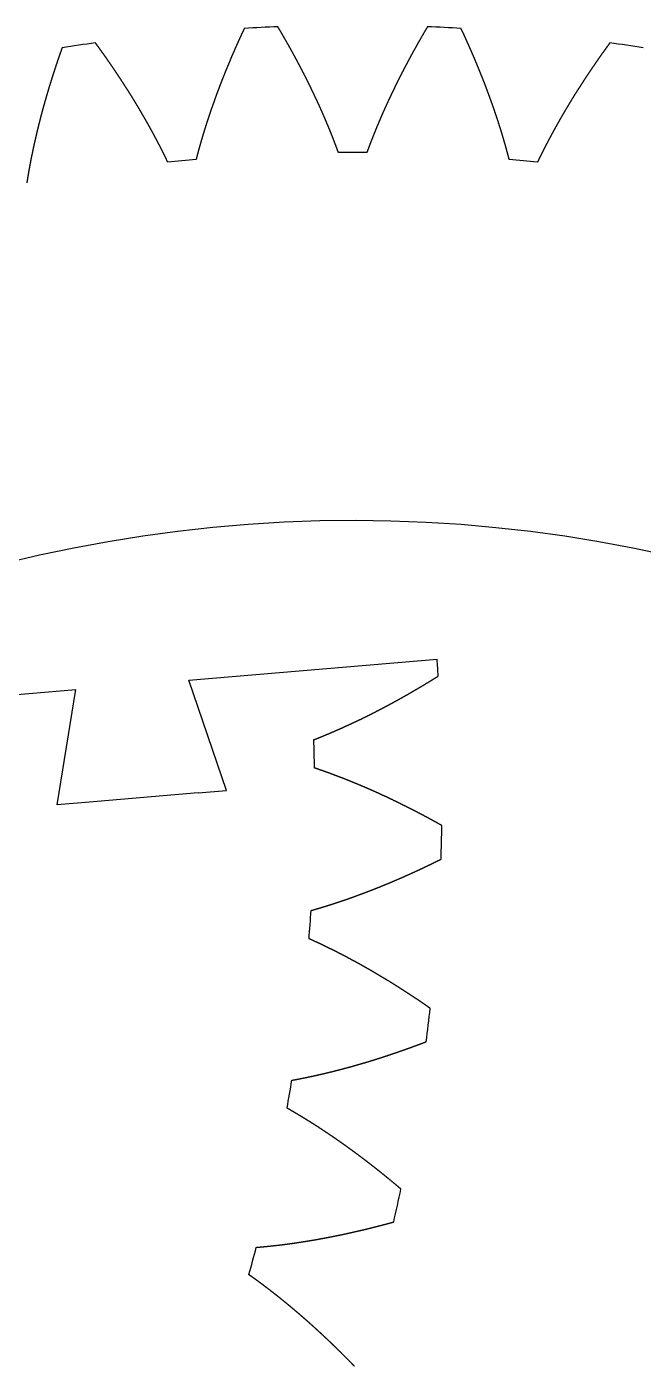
# Model space of a CAD drawing. Header units: millimetres. Extents: x 152 to 351, y -137 to 85.
# Drawn here: x 273.13 to 294.92, y 37.75 to 85.1 of the extents above; entities that cross this region are included whole.
import ezdxf

# ---------------------------------------------------------------- set-up
doc = ezdxf.new("R2010")
doc.units = ezdxf.units.MM
doc.header["$MEASUREMENT"] = 0

msp = doc.modelspace()

# ---------------------------------------------------------------- linework, layer by layer
at = {"linetype": 'Continuous'}
for p, q in [((278.856, 62.006), (287.635, 62.743)), ((270.884, 61.336), (274.87, 61.671)), ((274.209, 57.601), (274.87, 61.671)), ((280.187, 58.104), (278.856, 62.006)), ((279.191, 58.02), (275.205, 57.685)), ((279.191, 58.02), (280.187, 58.104)), ((275.205, 57.685), (274.209, 57.601))]:
    msp.add_line(p, q, dxfattribs=at)
for centre, radius, start, end in [((284.651, 18.155), 67, 92.26079, 93.27768), ((284.651, 18.155), 67, 92.26079, 93.27768), ((284.651, 18.155), 67, 86.72233, 87.73921), ((284.651, 18.155), 67, 86.72233, 87.73921), ((284.651, 18.155), 67, 97.79925, 98.81614), ((284.651, 18.155), 67, 97.79925, 98.81614), ((284.651, 18.155), 67, 81.18386, 82.20075), ((284.651, 18.155), 67, 81.18386, 82.20075), ((284.651, 18.155), 62.5, 89.54159, 90.45841), ((284.651, 18.155), 62.5, 89.54159, 90.45841), ((284.651, 18.155), 62.5, 95.08006, 95.99687), ((284.651, 18.155), 62.5, 95.08006, 95.99687), ((284.651, 18.155), 62.5, 84.00313, 84.91995), ((284.651, 18.155), 62.5, 84.00313, 84.91995), ((284.651, 17.395), 50.25, 4.8012, 180.7351), ((284.651, 17.395), 50.25, 4.8012, 180.7351), ((220.811, 57.89), 67, 3.6454, 4.15385), ((220.811, 57.89), 67, 3.6454, 4.15385), ((220.811, 57.89), 62.5, 0.92621, 1.84302), ((220.811, 57.89), 62.5, 0.92621, 1.84302), ((220.811, 57.89), 67, 358.10694, 359.12383), ((220.811, 57.89), 67, 358.10694, 359.12383), ((220.811, 57.89), 62.5, 355.38775, 356.30456), ((220.811, 57.89), 62.5, 355.38775, 356.30456), ((220.811, 57.89), 67, 352.56848, 353.58537), ((220.811, 57.89), 67, 352.56848, 353.58537), ((220.811, 57.89), 62.5, 349.84929, 350.7661), ((220.811, 57.89), 62.5, 349.84929, 350.7661), ((220.811, 57.89), 67, 347.03002, 348.04691), ((220.811, 57.89), 67, 347.03002, 348.04691), ((220.811, 57.89), 62.5, 344.31082, 345.22764), ((220.811, 57.89), 62.5, 344.31082, 345.22764)]:
    msp.add_arc(centre, radius, start, end)
for points in [[(280.82, 85.045), (280.81, 85.025), (280.791, 84.984), (280.763, 84.923), (280.725, 84.842), (280.678, 84.74), (280.632, 84.638), (280.586, 84.536), (280.54, 84.434), (280.495, 84.332), (280.45, 84.229), (280.406, 84.127), (280.362, 84.025), (280.319, 83.922), (280.276, 83.82), (280.233, 83.717), (280.191, 83.615), (280.149, 83.512), (280.108, 83.409), (280.067, 83.307), (280.027, 83.204), (279.987, 83.101), (279.947, 82.998), (279.908, 82.895), (279.87, 82.792), (279.832, 82.689), (279.794, 82.586), (279.757, 82.483), (279.72, 82.379), (279.684, 82.276), (279.648, 82.173), (279.613, 82.069), (279.578, 81.966), (279.543, 81.862), (279.51, 81.759), (279.476, 81.655), (279.443, 81.552), (279.411, 81.448), (279.379, 81.344), (279.348, 81.241), (279.317, 81.137), (279.287, 81.033), (279.257, 80.929), (279.228, 80.825), (279.199, 80.721), (279.171, 80.617), (279.149, 80.534), (279.132, 80.472), (279.122, 80.43), (279.116, 80.409)], [(280.82, 85.045), (280.81, 85.025), (280.791, 84.984), (280.763, 84.923), (280.725, 84.842), (280.678, 84.74), (280.632, 84.638), (280.586, 84.536), (280.54, 84.434), (280.495, 84.332), (280.45, 84.229), (280.406, 84.127), (280.362, 84.025), (280.319, 83.922), (280.276, 83.82), (280.233, 83.717), (280.191, 83.615), (280.149, 83.512), (280.108, 83.409), (280.067, 83.307), (280.027, 83.204), (279.987, 83.101), (279.947, 82.998), (279.908, 82.895), (279.87, 82.792), (279.832, 82.689), (279.794, 82.586), (279.757, 82.483), (279.72, 82.379), (279.684, 82.276), (279.648, 82.173), (279.613, 82.069), (279.578, 81.966), (279.543, 81.862), (279.51, 81.759), (279.476, 81.655), (279.443, 81.552), (279.411, 81.448), (279.379, 81.344), (279.348, 81.241), (279.317, 81.137), (279.287, 81.033), (279.257, 80.929), (279.228, 80.825), (279.199, 80.721), (279.171, 80.617), (279.149, 80.534), (279.132, 80.472), (279.122, 80.43), (279.116, 80.409)], [(284.151, 80.653), (284.143, 80.673), (284.128, 80.714), (284.106, 80.774), (284.076, 80.855), (284.038, 80.955), (284, 81.056), (283.96, 81.157), (283.921, 81.257), (283.881, 81.358), (283.84, 81.458), (283.799, 81.558), (283.757, 81.658), (283.715, 81.758), (283.672, 81.858), (283.629, 81.958), (283.585, 82.058), (283.541, 82.157), (283.496, 82.257), (283.451, 82.357), (283.406, 82.456), (283.36, 82.555), (283.313, 82.655), (283.266, 82.754), (283.219, 82.853), (283.171, 82.952), (283.122, 83.05), (283.073, 83.149), (283.024, 83.248), (282.975, 83.346), (282.924, 83.445), (282.874, 83.543), (282.823, 83.641), (282.771, 83.74), (282.72, 83.838), (282.667, 83.936), (282.615, 84.033), (282.561, 84.131), (282.508, 84.229), (282.454, 84.326), (282.4, 84.424), (282.345, 84.521), (282.29, 84.618), (282.234, 84.715), (282.178, 84.812), (282.122, 84.909), (282.076, 84.987), (282.042, 85.045), (282.019, 85.084), (282.008, 85.103)], [(284.151, 80.653), (284.143, 80.673), (284.128, 80.714), (284.106, 80.774), (284.076, 80.855), (284.038, 80.955), (284, 81.056), (283.96, 81.157), (283.921, 81.257), (283.881, 81.358), (283.84, 81.458), (283.799, 81.558), (283.757, 81.658), (283.715, 81.758), (283.672, 81.858), (283.629, 81.958), (283.585, 82.058), (283.541, 82.157), (283.496, 82.257), (283.451, 82.357), (283.406, 82.456), (283.36, 82.555), (283.313, 82.655), (283.266, 82.754), (283.219, 82.853), (283.171, 82.952), (283.122, 83.05), (283.073, 83.149), (283.024, 83.248), (282.975, 83.346), (282.924, 83.445), (282.874, 83.543), (282.823, 83.641), (282.771, 83.74), (282.72, 83.838), (282.667, 83.936), (282.615, 84.033), (282.561, 84.131), (282.508, 84.229), (282.454, 84.326), (282.4, 84.424), (282.345, 84.521), (282.29, 84.618), (282.234, 84.715), (282.178, 84.812), (282.122, 84.909), (282.076, 84.987), (282.042, 85.045), (282.019, 85.084), (282.008, 85.103)], [(287.294, 85.103), (287.282, 85.084), (287.259, 85.045), (287.225, 84.987), (287.179, 84.909), (287.123, 84.812), (287.067, 84.715), (287.011, 84.618), (286.956, 84.521), (286.902, 84.424), (286.847, 84.326), (286.793, 84.229), (286.74, 84.131), (286.687, 84.033), (286.634, 83.936), (286.582, 83.838), (286.53, 83.74), (286.478, 83.641), (286.427, 83.543), (286.377, 83.445), (286.327, 83.346), (286.277, 83.248), (286.228, 83.149), (286.179, 83.05), (286.13, 82.952), (286.083, 82.853), (286.035, 82.754), (285.988, 82.655), (285.942, 82.555), (285.896, 82.456), (285.85, 82.357), (285.805, 82.257), (285.76, 82.157), (285.716, 82.058), (285.672, 81.958), (285.629, 81.858), (285.586, 81.758), (285.544, 81.658), (285.502, 81.558), (285.461, 81.458), (285.421, 81.358), (285.38, 81.257), (285.341, 81.157), (285.302, 81.056), (285.263, 80.955), (285.225, 80.855), (285.195, 80.774), (285.173, 80.714), (285.158, 80.673), (285.151, 80.653)], [(287.294, 85.103), (287.282, 85.084), (287.259, 85.045), (287.225, 84.987), (287.179, 84.909), (287.123, 84.812), (287.067, 84.715), (287.011, 84.618), (286.956, 84.521), (286.902, 84.424), (286.847, 84.326), (286.793, 84.229), (286.74, 84.131), (286.687, 84.033), (286.634, 83.936), (286.582, 83.838), (286.53, 83.74), (286.478, 83.641), (286.427, 83.543), (286.377, 83.445), (286.327, 83.346), (286.277, 83.248), (286.228, 83.149), (286.179, 83.05), (286.13, 82.952), (286.083, 82.853), (286.035, 82.754), (285.988, 82.655), (285.942, 82.555), (285.896, 82.456), (285.85, 82.357), (285.805, 82.257), (285.76, 82.157), (285.716, 82.058), (285.672, 81.958), (285.629, 81.858), (285.586, 81.758), (285.544, 81.658), (285.502, 81.558), (285.461, 81.458), (285.421, 81.358), (285.38, 81.257), (285.341, 81.157), (285.302, 81.056), (285.263, 80.955), (285.225, 80.855), (285.195, 80.774), (285.173, 80.714), (285.158, 80.673), (285.151, 80.653)], [(290.185, 80.409), (290.179, 80.43), (290.169, 80.472), (290.152, 80.534), (290.13, 80.617), (290.102, 80.721), (290.073, 80.825), (290.044, 80.929), (290.014, 81.033), (289.984, 81.137), (289.953, 81.241), (289.922, 81.344), (289.89, 81.448), (289.858, 81.552), (289.825, 81.655), (289.791, 81.759), (289.758, 81.862), (289.723, 81.966), (289.688, 82.069), (289.653, 82.173), (289.617, 82.276), (289.581, 82.379), (289.544, 82.483), (289.507, 82.586), (289.469, 82.689), (289.431, 82.792), (289.393, 82.895), (289.354, 82.998), (289.314, 83.101), (289.274, 83.204), (289.234, 83.307), (289.193, 83.409), (289.152, 83.512), (289.11, 83.615), (289.068, 83.717), (289.025, 83.82), (288.982, 83.922), (288.939, 84.025), (288.895, 84.127), (288.851, 84.229), (288.806, 84.332), (288.761, 84.434), (288.715, 84.536), (288.669, 84.638), (288.623, 84.74), (288.576, 84.842), (288.538, 84.923), (288.51, 84.984), (288.491, 85.025), (288.481, 85.045)], [(290.185, 80.409), (290.179, 80.43), (290.169, 80.472), (290.152, 80.534), (290.13, 80.617), (290.102, 80.721), (290.073, 80.825), (290.044, 80.929), (290.014, 81.033), (289.984, 81.137), (289.953, 81.241), (289.922, 81.344), (289.89, 81.448), (289.858, 81.552), (289.825, 81.655), (289.791, 81.759), (289.758, 81.862), (289.723, 81.966), (289.688, 82.069), (289.653, 82.173), (289.617, 82.276), (289.581, 82.379), (289.544, 82.483), (289.507, 82.586), (289.469, 82.689), (289.431, 82.792), (289.393, 82.895), (289.354, 82.998), (289.314, 83.101), (289.274, 83.204), (289.234, 83.307), (289.193, 83.409), (289.152, 83.512), (289.11, 83.615), (289.068, 83.717), (289.025, 83.82), (288.982, 83.922), (288.939, 84.025), (288.895, 84.127), (288.851, 84.229), (288.806, 84.332), (288.761, 84.434), (288.715, 84.536), (288.669, 84.638), (288.623, 84.74), (288.576, 84.842), (288.538, 84.923), (288.51, 84.984), (288.491, 85.025), (288.481, 85.045)], [(274.382, 84.363), (274.374, 84.342), (274.359, 84.3), (274.337, 84.236), (274.307, 84.152), (274.27, 84.046), (274.234, 83.94), (274.198, 83.834), (274.163, 83.728), (274.128, 83.622), (274.093, 83.516), (274.059, 83.41), (274.025, 83.303), (273.992, 83.197), (273.959, 83.091), (273.926, 82.985), (273.894, 82.879), (273.863, 82.773), (273.831, 82.666), (273.801, 82.56), (273.77, 82.454), (273.741, 82.348), (273.711, 82.241), (273.682, 82.135), (273.654, 82.029), (273.626, 81.923), (273.598, 81.816), (273.571, 81.71), (273.545, 81.604), (273.518, 81.497), (273.493, 81.391), (273.468, 81.285), (273.443, 81.178), (273.419, 81.072), (273.395, 80.966), (273.372, 80.859), (273.349, 80.753), (273.327, 80.647), (273.305, 80.541), (273.284, 80.434), (273.263, 80.328), (273.243, 80.222), (273.224, 80.116), (273.204, 80.009), (273.186, 79.903), (273.168, 79.797), (273.154, 79.712), (273.144, 79.648), (273.137, 79.606), (273.134, 79.585)], [(274.382, 84.363), (274.374, 84.342), (274.359, 84.3), (274.337, 84.236), (274.307, 84.152), (274.27, 84.046), (274.234, 83.94), (274.198, 83.834), (274.163, 83.728), (274.128, 83.622), (274.093, 83.516), (274.059, 83.41), (274.025, 83.303), (273.992, 83.197), (273.959, 83.091), (273.926, 82.985), (273.894, 82.879), (273.863, 82.773), (273.831, 82.666), (273.801, 82.56), (273.77, 82.454), (273.741, 82.348), (273.711, 82.241), (273.682, 82.135), (273.654, 82.029), (273.626, 81.923), (273.598, 81.816), (273.571, 81.71), (273.545, 81.604), (273.518, 81.497), (273.493, 81.391), (273.468, 81.285), (273.443, 81.178), (273.419, 81.072), (273.395, 80.966), (273.372, 80.859), (273.349, 80.753), (273.327, 80.647), (273.305, 80.541), (273.284, 80.434), (273.263, 80.328), (273.243, 80.222), (273.224, 80.116), (273.204, 80.009), (273.186, 79.903), (273.168, 79.797), (273.154, 79.712), (273.144, 79.648), (273.137, 79.606), (273.134, 79.585)], [(278.121, 80.313), (278.112, 80.332), (278.093, 80.371), (278.065, 80.429), (278.027, 80.507), (277.98, 80.603), (277.932, 80.7), (277.883, 80.796), (277.834, 80.892), (277.784, 80.988), (277.734, 81.084), (277.683, 81.18), (277.632, 81.275), (277.581, 81.371), (277.528, 81.466), (277.476, 81.562), (277.423, 81.657), (277.369, 81.752), (277.315, 81.846), (277.26, 81.941), (277.205, 82.036), (277.15, 82.13), (277.094, 82.224), (277.038, 82.318), (276.981, 82.412), (276.924, 82.506), (276.866, 82.6), (276.808, 82.694), (276.749, 82.787), (276.69, 82.88), (276.631, 82.973), (276.571, 83.066), (276.511, 83.159), (276.45, 83.252), (276.389, 83.345), (276.328, 83.437), (276.266, 83.529), (276.204, 83.622), (276.141, 83.714), (276.078, 83.805), (276.014, 83.897), (275.95, 83.989), (275.886, 84.08), (275.821, 84.172), (275.756, 84.263), (275.691, 84.354), (275.638, 84.426), (275.598, 84.481), (275.572, 84.517), (275.558, 84.535)], [(278.121, 80.313), (278.112, 80.332), (278.093, 80.371), (278.065, 80.429), (278.027, 80.507), (277.98, 80.603), (277.932, 80.7), (277.883, 80.796), (277.834, 80.892), (277.784, 80.988), (277.734, 81.084), (277.683, 81.18), (277.632, 81.275), (277.581, 81.371), (277.528, 81.466), (277.476, 81.562), (277.423, 81.657), (277.369, 81.752), (277.315, 81.846), (277.26, 81.941), (277.205, 82.036), (277.15, 82.13), (277.094, 82.224), (277.038, 82.318), (276.981, 82.412), (276.924, 82.506), (276.866, 82.6), (276.808, 82.694), (276.749, 82.787), (276.69, 82.88), (276.631, 82.973), (276.571, 83.066), (276.511, 83.159), (276.45, 83.252), (276.389, 83.345), (276.328, 83.437), (276.266, 83.529), (276.204, 83.622), (276.141, 83.714), (276.078, 83.805), (276.014, 83.897), (275.95, 83.989), (275.886, 84.08), (275.821, 84.172), (275.756, 84.263), (275.691, 84.354), (275.638, 84.426), (275.598, 84.481), (275.572, 84.517), (275.558, 84.535)], [(293.743, 84.535), (293.729, 84.517), (293.703, 84.481), (293.663, 84.426), (293.61, 84.354), (293.545, 84.263), (293.48, 84.172), (293.415, 84.08), (293.351, 83.989), (293.287, 83.897), (293.223, 83.805), (293.16, 83.714), (293.098, 83.622), (293.035, 83.529), (292.973, 83.437), (292.912, 83.345), (292.851, 83.252), (292.79, 83.159), (292.73, 83.066), (292.67, 82.973), (292.611, 82.88), (292.552, 82.787), (292.493, 82.694), (292.435, 82.6), (292.377, 82.506), (292.32, 82.412), (292.263, 82.318), (292.207, 82.224), (292.151, 82.13), (292.096, 82.036), (292.041, 81.941), (291.986, 81.846), (291.932, 81.752), (291.879, 81.657), (291.825, 81.562), (291.773, 81.466), (291.721, 81.371), (291.669, 81.275), (291.618, 81.18), (291.567, 81.084), (291.517, 80.988), (291.467, 80.892), (291.418, 80.796), (291.369, 80.7), (291.321, 80.603), (291.274, 80.507), (291.236, 80.429), (291.208, 80.371), (291.189, 80.332), (291.18, 80.313)], [(293.743, 84.535), (293.729, 84.517), (293.703, 84.481), (293.663, 84.426), (293.61, 84.354), (293.545, 84.263), (293.48, 84.172), (293.415, 84.08), (293.351, 83.989), (293.287, 83.897), (293.223, 83.805), (293.16, 83.714), (293.098, 83.622), (293.035, 83.529), (292.973, 83.437), (292.912, 83.345), (292.851, 83.252), (292.79, 83.159), (292.73, 83.066), (292.67, 82.973), (292.611, 82.88), (292.552, 82.787), (292.493, 82.694), (292.435, 82.6), (292.377, 82.506), (292.32, 82.412), (292.263, 82.318), (292.207, 82.224), (292.151, 82.13), (292.096, 82.036), (292.041, 81.941), (291.986, 81.846), (291.932, 81.752), (291.879, 81.657), (291.825, 81.562), (291.773, 81.466), (291.721, 81.371), (291.669, 81.275), (291.618, 81.18), (291.567, 81.084), (291.517, 80.988), (291.467, 80.892), (291.418, 80.796), (291.369, 80.7), (291.321, 80.603), (291.274, 80.507), (291.236, 80.429), (291.208, 80.371), (291.189, 80.332), (291.18, 80.313)], [(283.278, 59.9), (283.298, 59.908), (283.338, 59.924), (283.398, 59.947), (283.478, 59.979), (283.578, 60.02), (283.678, 60.061), (283.777, 60.102), (283.877, 60.144), (283.976, 60.187), (284.075, 60.23), (284.175, 60.274), (284.274, 60.318), (284.373, 60.362), (284.471, 60.408), (284.57, 60.453), (284.669, 60.499), (284.768, 60.546), (284.866, 60.593), (284.964, 60.64), (285.063, 60.688), (285.161, 60.737), (285.259, 60.786), (285.357, 60.835), (285.455, 60.885), (285.553, 60.935), (285.65, 60.986), (285.748, 61.037), (285.845, 61.089), (285.942, 61.141), (286.04, 61.193), (286.137, 61.246), (286.234, 61.3), (286.331, 61.353), (286.427, 61.408), (286.524, 61.462), (286.621, 61.517), (286.717, 61.573), (286.813, 61.629), (286.91, 61.685), (287.006, 61.742), (287.102, 61.799), (287.197, 61.856), (287.293, 61.914), (287.389, 61.972), (287.484, 62.031), (287.561, 62.078), (287.618, 62.114), (287.656, 62.138), (287.675, 62.15)], [(283.278, 59.9), (283.298, 59.908), (283.338, 59.924), (283.398, 59.947), (283.478, 59.979), (283.578, 60.02), (283.678, 60.061), (283.777, 60.102), (283.877, 60.144), (283.976, 60.187), (284.075, 60.23), (284.175, 60.274), (284.274, 60.318), (284.373, 60.362), (284.471, 60.408), (284.57, 60.453), (284.669, 60.499), (284.768, 60.546), (284.866, 60.593), (284.964, 60.64), (285.063, 60.688), (285.161, 60.737), (285.259, 60.786), (285.357, 60.835), (285.455, 60.885), (285.553, 60.935), (285.65, 60.986), (285.748, 61.037), (285.845, 61.089), (285.942, 61.141), (286.04, 61.193), (286.137, 61.246), (286.234, 61.3), (286.331, 61.353), (286.427, 61.408), (286.524, 61.462), (286.621, 61.517), (286.717, 61.573), (286.813, 61.629), (286.91, 61.685), (287.006, 61.742), (287.102, 61.799), (287.197, 61.856), (287.293, 61.914), (287.389, 61.972), (287.484, 62.031), (287.561, 62.078), (287.618, 62.114), (287.656, 62.138), (287.675, 62.15)], [(287.803, 56.865), (287.783, 56.876), (287.744, 56.898), (287.685, 56.931), (287.607, 56.975), (287.508, 57.029), (287.41, 57.083), (287.312, 57.136), (287.213, 57.189), (287.114, 57.241), (287.016, 57.293), (286.917, 57.345), (286.818, 57.396), (286.719, 57.446), (286.62, 57.497), (286.521, 57.547), (286.421, 57.596), (286.322, 57.645), (286.223, 57.694), (286.123, 57.742), (286.023, 57.79), (285.924, 57.837), (285.824, 57.884), (285.724, 57.93), (285.624, 57.976), (285.524, 58.022), (285.424, 58.067), (285.324, 58.111), (285.223, 58.155), (285.123, 58.199), (285.022, 58.242), (284.922, 58.285), (284.821, 58.327), (284.72, 58.369), (284.62, 58.41), (284.519, 58.451), (284.418, 58.491), (284.317, 58.531), (284.216, 58.57), (284.114, 58.609), (284.013, 58.647), (283.912, 58.685), (283.811, 58.722), (283.709, 58.759), (283.607, 58.795), (283.506, 58.831), (283.425, 58.859), (283.363, 58.88), (283.323, 58.893), (283.302, 58.9)], [(287.803, 56.865), (287.783, 56.876), (287.744, 56.898), (287.685, 56.931), (287.607, 56.975), (287.508, 57.029), (287.41, 57.083), (287.312, 57.136), (287.213, 57.189), (287.114, 57.241), (287.016, 57.293), (286.917, 57.345), (286.818, 57.396), (286.719, 57.446), (286.62, 57.497), (286.521, 57.547), (286.421, 57.596), (286.322, 57.645), (286.223, 57.694), (286.123, 57.742), (286.023, 57.79), (285.924, 57.837), (285.824, 57.884), (285.724, 57.93), (285.624, 57.976), (285.524, 58.022), (285.424, 58.067), (285.324, 58.111), (285.223, 58.155), (285.123, 58.199), (285.022, 58.242), (284.922, 58.285), (284.821, 58.327), (284.72, 58.369), (284.62, 58.41), (284.519, 58.451), (284.418, 58.491), (284.317, 58.531), (284.216, 58.57), (284.114, 58.609), (284.013, 58.647), (283.912, 58.685), (283.811, 58.722), (283.709, 58.759), (283.607, 58.795), (283.506, 58.831), (283.425, 58.859), (283.363, 58.88), (283.323, 58.893), (283.302, 58.9)], [(283.181, 53.862), (283.201, 53.868), (283.243, 53.879), (283.305, 53.897), (283.387, 53.921), (283.49, 53.952), (283.594, 53.983), (283.697, 54.015), (283.8, 54.047), (283.903, 54.08), (284.006, 54.113), (284.109, 54.147), (284.212, 54.181), (284.314, 54.216), (284.417, 54.252), (284.52, 54.287), (284.623, 54.324), (284.725, 54.361), (284.828, 54.398), (284.93, 54.436), (285.033, 54.474), (285.135, 54.513), (285.238, 54.552), (285.34, 54.592), (285.442, 54.632), (285.544, 54.672), (285.646, 54.714), (285.748, 54.755), (285.85, 54.797), (285.952, 54.839), (286.054, 54.882), (286.156, 54.926), (286.257, 54.969), (286.359, 55.014), (286.461, 55.058), (286.562, 55.103), (286.663, 55.149), (286.765, 55.195), (286.866, 55.241), (286.967, 55.288), (287.068, 55.335), (287.169, 55.382), (287.27, 55.43), (287.371, 55.479), (287.472, 55.528), (287.573, 55.577), (287.653, 55.617), (287.714, 55.647), (287.754, 55.667), (287.774, 55.677)], [(283.181, 53.862), (283.201, 53.868), (283.243, 53.879), (283.305, 53.897), (283.387, 53.921), (283.49, 53.952), (283.594, 53.983), (283.697, 54.015), (283.8, 54.047), (283.903, 54.08), (284.006, 54.113), (284.109, 54.147), (284.212, 54.181), (284.314, 54.216), (284.417, 54.252), (284.52, 54.287), (284.623, 54.324), (284.725, 54.361), (284.828, 54.398), (284.93, 54.436), (285.033, 54.474), (285.135, 54.513), (285.238, 54.552), (285.34, 54.592), (285.442, 54.632), (285.544, 54.672), (285.646, 54.714), (285.748, 54.755), (285.85, 54.797), (285.952, 54.839), (286.054, 54.882), (286.156, 54.926), (286.257, 54.969), (286.359, 55.014), (286.461, 55.058), (286.562, 55.103), (286.663, 55.149), (286.765, 55.195), (286.866, 55.241), (286.967, 55.288), (287.068, 55.335), (287.169, 55.382), (287.27, 55.43), (287.371, 55.479), (287.472, 55.528), (287.573, 55.577), (287.653, 55.617), (287.714, 55.647), (287.754, 55.667), (287.774, 55.677)], [(287.391, 50.405), (287.373, 50.417), (287.336, 50.443), (287.28, 50.481), (287.206, 50.532), (287.114, 50.596), (287.021, 50.658), (286.928, 50.721), (286.835, 50.783), (286.742, 50.845), (286.649, 50.906), (286.556, 50.967), (286.462, 51.027), (286.369, 51.087), (286.275, 51.147), (286.181, 51.206), (286.087, 51.265), (285.993, 51.324), (285.898, 51.382), (285.804, 51.439), (285.709, 51.496), (285.615, 51.553), (285.52, 51.609), (285.425, 51.665), (285.33, 51.72), (285.235, 51.775), (285.139, 51.83), (285.044, 51.884), (284.948, 51.938), (284.852, 51.991), (284.757, 52.043), (284.661, 52.096), (284.565, 52.147), (284.468, 52.199), (284.372, 52.249), (284.276, 52.3), (284.179, 52.35), (284.082, 52.399), (283.985, 52.448), (283.888, 52.496), (283.791, 52.544), (283.694, 52.591), (283.597, 52.638), (283.499, 52.684), (283.402, 52.73), (283.304, 52.775), (283.226, 52.811), (283.167, 52.838), (283.128, 52.855), (283.108, 52.864)], [(287.391, 50.405), (287.373, 50.417), (287.336, 50.443), (287.28, 50.481), (287.206, 50.532), (287.114, 50.596), (287.021, 50.658), (286.928, 50.721), (286.835, 50.783), (286.742, 50.845), (286.649, 50.906), (286.556, 50.967), (286.462, 51.027), (286.369, 51.087), (286.275, 51.147), (286.181, 51.206), (286.087, 51.265), (285.993, 51.324), (285.898, 51.382), (285.804, 51.439), (285.709, 51.496), (285.615, 51.553), (285.52, 51.609), (285.425, 51.665), (285.33, 51.72), (285.235, 51.775), (285.139, 51.83), (285.044, 51.884), (284.948, 51.938), (284.852, 51.991), (284.757, 52.043), (284.661, 52.096), (284.565, 52.147), (284.468, 52.199), (284.372, 52.249), (284.276, 52.3), (284.179, 52.35), (284.082, 52.399), (283.985, 52.448), (283.888, 52.496), (283.791, 52.544), (283.694, 52.591), (283.597, 52.638), (283.499, 52.684), (283.402, 52.73), (283.304, 52.775), (283.226, 52.811), (283.167, 52.838), (283.128, 52.855), (283.108, 52.864)], [(282.501, 47.861), (282.522, 47.865), (282.564, 47.872), (282.627, 47.884), (282.712, 47.9), (282.818, 47.921), (282.923, 47.942), (283.029, 47.964), (283.135, 47.986), (283.241, 48.008), (283.346, 48.032), (283.452, 48.055), (283.558, 48.08), (283.663, 48.104), (283.769, 48.13), (283.875, 48.155), (283.981, 48.182), (284.086, 48.208), (284.192, 48.236), (284.298, 48.263), (284.403, 48.292), (284.509, 48.32), (284.615, 48.349), (284.72, 48.379), (284.826, 48.409), (284.931, 48.44), (285.037, 48.471), (285.143, 48.502), (285.248, 48.534), (285.354, 48.567), (285.459, 48.599), (285.565, 48.633), (285.67, 48.666), (285.775, 48.701), (285.881, 48.735), (285.986, 48.77), (286.091, 48.806), (286.197, 48.842), (286.302, 48.878), (286.407, 48.915), (286.512, 48.952), (286.618, 48.99), (286.723, 49.028), (286.828, 49.066), (286.933, 49.105), (287.038, 49.144), (287.122, 49.176), (287.185, 49.2), (287.227, 49.216), (287.248, 49.224)], [(282.501, 47.861), (282.522, 47.865), (282.564, 47.872), (282.627, 47.884), (282.712, 47.9), (282.818, 47.921), (282.923, 47.942), (283.029, 47.964), (283.135, 47.986), (283.241, 48.008), (283.346, 48.032), (283.452, 48.055), (283.558, 48.08), (283.663, 48.104), (283.769, 48.13), (283.875, 48.155), (283.981, 48.182), (284.086, 48.208), (284.192, 48.236), (284.298, 48.263), (284.403, 48.292), (284.509, 48.32), (284.615, 48.349), (284.72, 48.379), (284.826, 48.409), (284.931, 48.44), (285.037, 48.471), (285.143, 48.502), (285.248, 48.534), (285.354, 48.567), (285.459, 48.599), (285.565, 48.633), (285.67, 48.666), (285.775, 48.701), (285.881, 48.735), (285.986, 48.77), (286.091, 48.806), (286.197, 48.842), (286.302, 48.878), (286.407, 48.915), (286.512, 48.952), (286.618, 48.99), (286.723, 49.028), (286.828, 49.066), (286.933, 49.105), (287.038, 49.144), (287.122, 49.176), (287.185, 49.2), (287.227, 49.216), (287.248, 49.224)], [(286.358, 44.014), (286.341, 44.028), (286.306, 44.057), (286.255, 44.101), (286.186, 44.159), (286.1, 44.23), (286.014, 44.302), (285.928, 44.373), (285.841, 44.444), (285.755, 44.514), (285.668, 44.584), (285.581, 44.654), (285.493, 44.723), (285.406, 44.792), (285.318, 44.86), (285.231, 44.928), (285.143, 44.996), (285.055, 45.063), (284.966, 45.13), (284.878, 45.196), (284.789, 45.262), (284.701, 45.328), (284.612, 45.393), (284.522, 45.458), (284.433, 45.522), (284.344, 45.586), (284.254, 45.65), (284.164, 45.713), (284.074, 45.775), (283.984, 45.837), (283.894, 45.899), (283.803, 45.96), (283.713, 46.021), (283.622, 46.081), (283.531, 46.141), (283.44, 46.201), (283.348, 46.259), (283.257, 46.318), (283.165, 46.376), (283.073, 46.433), (282.981, 46.49), (282.889, 46.547), (282.797, 46.603), (282.704, 46.658), (282.611, 46.713), (282.519, 46.768), (282.444, 46.811), (282.388, 46.843), (282.351, 46.864), (282.332, 46.875)], [(286.358, 44.014), (286.341, 44.028), (286.306, 44.057), (286.255, 44.101), (286.186, 44.159), (286.1, 44.23), (286.014, 44.302), (285.928, 44.373), (285.841, 44.444), (285.755, 44.514), (285.668, 44.584), (285.581, 44.654), (285.493, 44.723), (285.406, 44.792), (285.318, 44.86), (285.231, 44.928), (285.143, 44.996), (285.055, 45.063), (284.966, 45.13), (284.878, 45.196), (284.789, 45.262), (284.701, 45.328), (284.612, 45.393), (284.522, 45.458), (284.433, 45.522), (284.344, 45.586), (284.254, 45.65), (284.164, 45.713), (284.074, 45.775), (283.984, 45.837), (283.894, 45.899), (283.803, 45.96), (283.713, 46.021), (283.622, 46.081), (283.531, 46.141), (283.44, 46.201), (283.348, 46.259), (283.257, 46.318), (283.165, 46.376), (283.073, 46.433), (282.981, 46.49), (282.889, 46.547), (282.797, 46.603), (282.704, 46.658), (282.611, 46.713), (282.519, 46.768), (282.444, 46.811), (282.388, 46.843), (282.351, 46.864), (282.332, 46.875)], [(281.245, 41.954), (281.266, 41.956), (281.309, 41.959), (281.373, 41.965), (281.459, 41.973), (281.566, 41.983), (281.673, 41.994), (281.781, 42.005), (281.888, 42.017), (281.995, 42.029), (282.103, 42.042), (282.21, 42.055), (282.318, 42.069), (282.426, 42.084), (282.533, 42.099), (282.641, 42.114), (282.749, 42.13), (282.857, 42.147), (282.964, 42.164), (283.072, 42.181), (283.18, 42.199), (283.288, 42.217), (283.396, 42.236), (283.504, 42.255), (283.612, 42.275), (283.72, 42.295), (283.828, 42.316), (283.936, 42.337), (284.044, 42.359), (284.152, 42.381), (284.261, 42.403), (284.369, 42.426), (284.477, 42.45), (284.585, 42.474), (284.693, 42.498), (284.802, 42.523), (284.91, 42.548), (285.018, 42.573), (285.127, 42.599), (285.235, 42.626), (285.343, 42.653), (285.451, 42.68), (285.56, 42.708), (285.668, 42.736), (285.776, 42.764), (285.885, 42.793), (285.971, 42.817), (286.036, 42.835), (286.08, 42.846), (286.101, 42.852)], [(281.245, 41.954), (281.266, 41.956), (281.309, 41.959), (281.373, 41.965), (281.459, 41.973), (281.566, 41.983), (281.673, 41.994), (281.781, 42.005), (281.888, 42.017), (281.995, 42.029), (282.103, 42.042), (282.21, 42.055), (282.318, 42.069), (282.426, 42.084), (282.533, 42.099), (282.641, 42.114), (282.749, 42.13), (282.857, 42.147), (282.964, 42.164), (283.072, 42.181), (283.18, 42.199), (283.288, 42.217), (283.396, 42.236), (283.504, 42.255), (283.612, 42.275), (283.72, 42.295), (283.828, 42.316), (283.936, 42.337), (284.044, 42.359), (284.152, 42.381), (284.261, 42.403), (284.369, 42.426), (284.477, 42.45), (284.585, 42.474), (284.693, 42.498), (284.802, 42.523), (284.91, 42.548), (285.018, 42.573), (285.127, 42.599), (285.235, 42.626), (285.343, 42.653), (285.451, 42.68), (285.56, 42.708), (285.668, 42.736), (285.776, 42.764), (285.885, 42.793), (285.971, 42.817), (286.036, 42.835), (286.08, 42.846), (286.101, 42.852)], [(284.713, 37.752), (284.697, 37.768), (284.666, 37.801), (284.619, 37.849), (284.556, 37.913), (284.477, 37.993), (284.398, 38.072), (284.319, 38.152), (284.24, 38.23), (284.16, 38.309), (284.081, 38.387), (284.001, 38.464), (283.921, 38.542), (283.84, 38.619), (283.76, 38.695), (283.679, 38.771), (283.598, 38.847), (283.517, 38.923), (283.435, 38.998), (283.354, 39.072), (283.272, 39.147), (283.19, 39.22), (283.108, 39.294), (283.025, 39.367), (282.942, 39.439), (282.86, 39.512), (282.777, 39.583), (282.693, 39.655), (282.61, 39.726), (282.526, 39.796), (282.442, 39.867), (282.358, 39.936), (282.274, 40.005), (282.189, 40.074), (282.104, 40.143), (282.019, 40.211), (281.934, 40.278), (281.848, 40.345), (281.763, 40.412), (281.677, 40.478), (281.591, 40.543), (281.505, 40.608), (281.418, 40.673), (281.331, 40.737), (281.244, 40.801), (281.157, 40.864), (281.087, 40.914), (281.035, 40.952), (281, 40.976), (280.982, 40.989)], [(284.713, 37.752), (284.697, 37.768), (284.666, 37.801), (284.619, 37.849), (284.556, 37.913), (284.477, 37.993), (284.398, 38.072), (284.319, 38.152), (284.24, 38.23), (284.16, 38.309), (284.081, 38.387), (284.001, 38.464), (283.921, 38.542), (283.84, 38.619), (283.76, 38.695), (283.679, 38.771), (283.598, 38.847), (283.517, 38.923), (283.435, 38.998), (283.354, 39.072), (283.272, 39.147), (283.19, 39.22), (283.108, 39.294), (283.025, 39.367), (282.942, 39.439), (282.86, 39.512), (282.777, 39.583), (282.693, 39.655), (282.61, 39.726), (282.526, 39.796), (282.442, 39.867), (282.358, 39.936), (282.274, 40.005), (282.189, 40.074), (282.104, 40.143), (282.019, 40.211), (281.934, 40.278), (281.848, 40.345), (281.763, 40.412), (281.677, 40.478), (281.591, 40.543), (281.505, 40.608), (281.418, 40.673), (281.331, 40.737), (281.244, 40.801), (281.157, 40.864), (281.087, 40.914), (281.035, 40.952), (281, 40.976), (280.982, 40.989)]]:
    msp.add_open_spline(points, degree=5)

doc.saveas('drawing.dxf')
